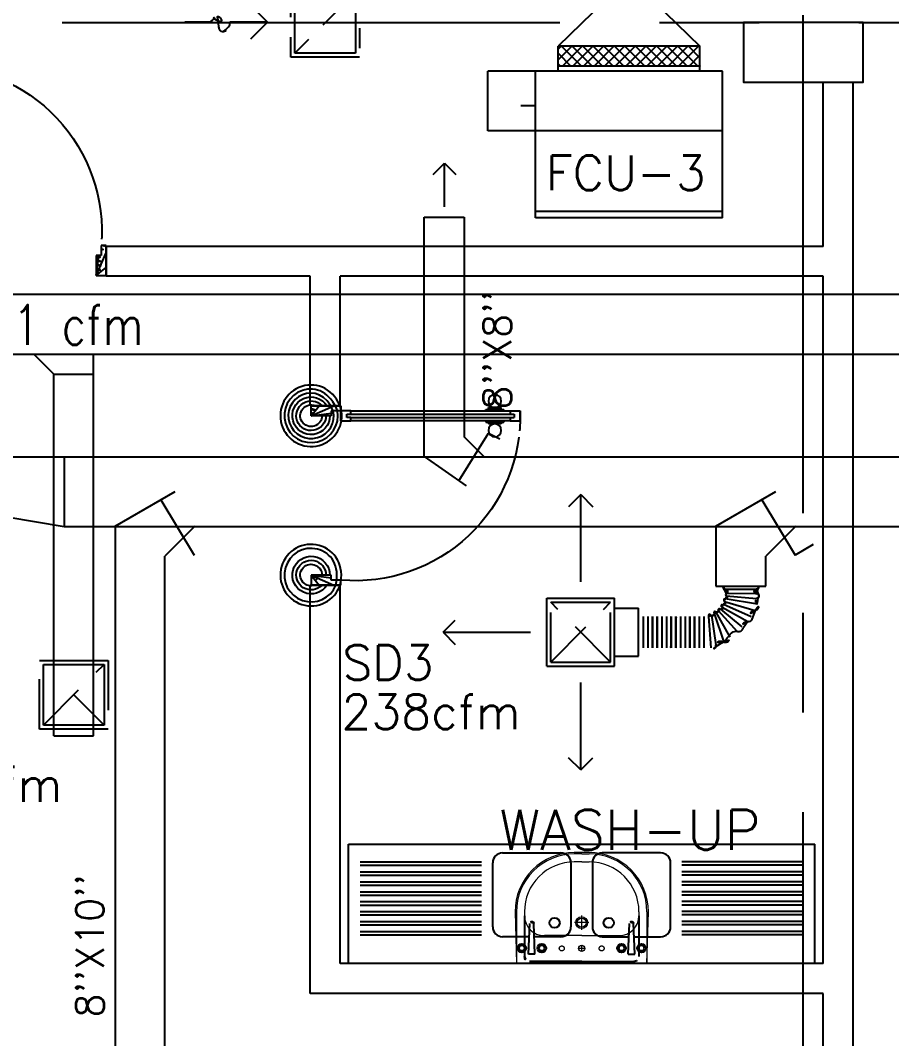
# Model space of a CAD drawing. Extents: x 417866230.2 to 417866327.8, y 43498045.5 to 43498135.4.
# Drawn here: x 417866275.09 to 417866279.46, y 43498085.6 to 43498090.71 of the extents above; entities that cross this region are included whole.
import ezdxf
from ezdxf.enums import TextEntityAlignment as Align

# ---------------------------------------------------------------- set-up
doc = ezdxf.new("R2010")
doc.units = 0
doc.header["$MEASUREMENT"] = 0
for name, pattern in [('CENTERX2', [4, 2.5, -0.5, 0.5, -0.5]), ('DASHED', [0.75, 0.5, -0.25]), ('HIDDEN', [0.375, 0.25, -0.125])]:
    doc.linetypes.add(name, pattern=pattern)
doc.layers.get('0').update_dxf_attribs({"linetype": 'CONTINUOUS'})
for name, color, linetype in [('AXES', 11, 'CENTERX2'), ('COL', 9, 'CONTINUOUS'), ('DOOR', 9, 'CONTINUOUS'), ('DUCT', 6, 'CONTINUOUS'), ('EXDUCT', 10, 'CONTINUOUS'), ('FCU', 6, 'CONTINUOUS'), ('FIX', 9, 'CONTINUOUS'), ('HAT', 12, 'CONTINUOUS'), ('M-AC-FLEX', 3, 'CONTINUOUS'), ('M-EGU.', 2, 'CONTINUOUS'), ('RM-NAME', 9, 'CONTINUOUS'), ('SCD', 2, 'CONTINUOUS'), ('WALL', 4, 'CONTINUOUS')]:
    doc.layers.add(name, color=color, linetype=linetype)
doc.styles.add('ROMANS', font='ROMANS.shx', dxfattribs={"width": 0.6})

# ---------------------------------------------------------------- blocks, each defined once
blk = doc.blocks.new('RM1')
at = {"layer": 'RM-NAME', "style": 'ROMANS'}
for tag, p in [('ROOMNAME1', (0, 323.8)), ('ROOMNAME2', (0, 0))]:
    blk.add_attdef(tag, text='', height=200, dxfattribs=at).set_placement(p, align=Align.MIDDLE)
blk = doc.blocks.new('DOOR90')
at = {"layer": 'DOOR', "color": 7, "linetype": 'ByBlock'}
for p, q in [((-150, 0), (0, 0)), ((-150, 0), (-150, -25)), ((0, -50), (-113.7, 0)), ((0, -50), (-40.1, 0)), ((0, -50), (0, 0)), ((-1000, -25), (-1050, -25)), ((-1050, -75), (-1050, -25)), ((-1050, -25), (-1050, -75)), ((-1000, -42), (-1020, -42)), ((-1020, -42), (-1020, -58)), ((-1000, -25), (-1000, -42)), ((-877.6, -17.8), (-967.6, -17.8)), ((-967.6, -25), (-967.6, -17.8)), ((-955, -8.8), (-890.2, -8.8)), ((-955, -17.8), (-955, -8.8)), ((-955, -17.8), (-890.2, -17.8)), ((-890.2, -17.8), (-890.2, -8.8)), ((-877.6, -25), (-877.6, -17.8)), ((-200, -25), (-150, -25)), ((-200, -42), (-200, -25)), ((-180, -42), (-200, -42)), ((-180, -58), (-180, -42)), ((-150, -25), (-100, -25)), ((-150, -75), (-150, -25)), ((-100, -25), (-100, -50)), ((0, -50), (-100, -36.6)), ((-100, -50), (0, -50)), ((-1000, -75), (-1050, -75)), ((-1000, -58), (-1020, -58)), ((-1000, -58), (-1000, -75)), ((-967.6, -75), (-967.6, -82.2)), ((-877.6, -82.2), (-967.6, -82.2)), ((-955, -82.2), (-890.2, -82.2)), ((-955, -82.2), (-955, -91.2)), ((-955, -91.2), (-890.2, -91.2)), ((-890.2, -82.2), (-890.2, -91.2)), ((-877.6, -75), (-877.6, -82.2)), ((-200, -58), (-180, -58)), ((-200, -75), (-200, -58)), ((-150, -75), (-200, -75)), ((0, -850), (-113.7, -900)), ((-100, -875), (-100, -850)), ((0, -850), (-100, -863.4)), ((-100, -850), (0, -850)), ((0, -850), (-40.1, -900)), ((0, -850), (0, -900)), ((-150, -875), (-100, -875)), ((-150, -900), (-150, -875)), ((-150, -900), (0, -900)), ((0, -900), (-150, -900))]:
    blk.add_line(p, q, dxfattribs=at)
at = {"layer": 'DOOR', "linetype": 'ByBlock'}
for p, q in [((-200, -25), (-1000, -25)), ((-200, -42), (-1000, -42)), ((-200, -58), (-1000, -58)), ((-1000, -75), (-200, -75))]:
    blk.add_line(p, q, dxfattribs=at)
at = {"layer": 'DOOR', "color": 7, "linetype": 'ByBlock'}
for centre in [(-922.6, 23.5), (-922.6, -123.5)]:
    blk.add_circle(centre, 32.4, dxfattribs=at)
for centre, radius, start, end in [((0, -50), 154.4, 161.1053, 166.2858), ((0, -50), 94.4, 148.0182, 180), ((0, -50), 134.4, 158.1598, 169.28), ((0, -50), 114.4, 154.0838, 167.3774), ((0, -50), 74.4, 137.7764, 180), ((0, -50), 54.4, 113.2074, 180), ((0, -50), 34.4, 90, 180), ((0, -50), 14.4, 90, 180), ((0, -850), 94.4, 180, 211.9818), ((0, -850), 74.4, 180, 222.2236), ((0, -850), 54.4, 180, 246.7926), ((0, -850), 34.4, 180, 270), ((0, -850), 14.4, 180, 270), ((0, -850), 154.4, 193.7142, 198.8947), ((0, -850), 134.4, 190.72, 201.8402)]:
    blk.add_arc(centre, radius, start, end, dxfattribs=at)
at = {"layer": 'DOOR', "linetype": 'HIDDEN', "ltscale": 0.5}
blk.add_arc((-222.2, -50), 828.2, 178.2701, 275.003, dxfattribs=at)
blk = doc.blocks.new('LAV-003')
at = {"layer": 'FIX', "linetype": 'ByBlock'}
blk.add_line((-327.5, -25), (327.5, -25), dxfattribs=at)
at = {"layer": 'FIX', "linetype": 'Continuous', "lineweight": 20}
for p, q in [((-327.5, -285), (-327.5, -25)), ((327.5, -285), (327.5, -25)), ((0, -165), (-187.5, -165)), ((0, -165), (187.5, -165)), ((-287.5, -285), (-287.5, -265)), ((287.5, -285), (287.5, -265)), ((0, -535), (-37.5, -535)), ((0, -535), (37.5, -535)), ((0, -575), (-37.5, -575)), ((0, -575), (37.5, -575))]:
    blk.add_line(p, q, dxfattribs=at)
at = {"layer": 'FIX', "linetype": 'ByBlock', "ltscale": 0.3}
for p, q in [((0, -35), (-262.5, -35)), ((0, -35), (262.5, -35)), ((-287.5, -265), (-287.5, -60)), ((287.5, -265), (287.5, -60))]:
    blk.add_line(p, q, dxfattribs=at)
at = {"layer": 'FIX', "lineweight": 20}
for p, q in [((-15.6, -100.9), (15.5, -100.9)), ((0, -85.4), (0, -116.5))]:
    blk.add_line(p, q, dxfattribs=at)
at = {"layer": 'FIX', "linetype": 'DASHED', "lineweight": 20, "ltscale": 0.04}
for p, q in [((0, -193.9), (0, -266.1)), ((-35.7, -230.5), (36.6, -230.5))]:
    blk.add_line(p, q, dxfattribs=at)
at = {"layer": 'FIX', "linetype": 'Continuous', "lineweight": 20}
blk.add_lwpolyline([(294.8, -25), (0, -25), (-327.5, -25), (-334.5, -285, 0.414214), (-37.5, -582), (0, -582), (37.5, -582, 0.414214), (334.5, -285), (327.5, -25), (0, -25)], format="xyb", dxfattribs=at)
at = {"layer": 'FIX', "linetype": 'HIDDEN', "lineweight": 20, "ltscale": 0.05}
for centre in [(-100, -100.9), (100, -100.9)]:
    blk.add_circle(centre, 12.4, dxfattribs=at)
at = {"layer": 'FIX', "lineweight": 20}
for centre, radius in [((0, -100.9), 15.5), ((0.5, -230), 29.5), ((0.5, -230), 22.5)]:
    blk.add_circle(centre, radius, dxfattribs=at)
at = {"layer": 'FIX', "linetype": 'ByBlock', "ltscale": 0.3}
for centre, start, end in [((-262.5, -60), 90, 180), ((262.5, -60), 0, 90)]:
    blk.add_arc(centre, 25, start, end, dxfattribs=at)
at = {"layer": 'FIX', "linetype": 'Continuous', "lineweight": 20}
for centre, radius, start, end in [((-187.5, -265), 100, 90, 180), ((187.5, -265), 100, 0, 90), ((-37.5, -285), 290, 180, 270), ((-37.5, -285), 250, 180, 270), ((37.5, -285), 290, 270, 0), ((37.5, -285), 250, 270, 0)]:
    blk.add_arc(centre, radius, start, end, dxfattribs=at)
blk = doc.blocks.new('SINK2')
at = {"layer": 'FIX'}
for p, q in [((-1171, 0), (-1171, 600)), ((-1171, 600), (1170.6, 600)), ((1170.6, 0), (1170.6, 600)), ((-396.9, 555.3), (-104, 555.3)), ((396.5, 555.3), (103.6, 555.3)), ((-1112.5, 510.3), (-502.8, 510.3)), ((-1112.5, 493.1), (-502.8, 493.1)), ((-1112.5, 460.4), (-502.8, 460.4)), ((-446.8, 184.4), (-446.8, 505.4)), ((-54.1, 505.4), (-54.1, 184.4)), ((53.7, 505.4), (53.7, 184.4)), ((446.4, 184.4), (446.4, 505.4)), ((1112, 510.3), (502.4, 510.3)), ((1112, 493.1), (502.4, 493.1)), ((1112, 460.4), (502.4, 460.4)), ((-1112.5, 443.2), (-502.8, 443.2)), ((-1112.5, 410.5), (-502.8, 410.5)), ((1112, 443.2), (502.4, 443.2)), ((1112, 410.5), (502.4, 410.5)), ((-1112.5, 393.3), (-502.8, 393.3)), ((-1112.5, 360.7), (-502.8, 360.7)), ((1112, 393.3), (502.4, 393.3)), ((1112, 360.7), (502.4, 360.7)), ((-1112.5, 343.4), (-502.8, 343.4)), ((-1112.5, 310.8), (-502.8, 310.8)), ((1112, 343.4), (502.4, 343.4)), ((1112, 310.8), (502.4, 310.8)), ((-1112.5, 293.6), (-502.8, 293.6)), ((-1112.5, 260.9), (-502.8, 260.9)), ((1112, 293.6), (502.4, 293.6)), ((1112, 260.9), (502.4, 260.9)), ((-1112.5, 243.7), (-502.8, 243.7)), ((-1112.5, 211), (-502.8, 211)), ((1112, 243.7), (502.4, 243.7)), ((1112, 211), (502.4, 211)), ((-1112.5, 193.8), (-502.8, 193.8)), ((-1112.5, 161.2), (-502.8, 161.2)), ((-266.5, 46.3), (-260.4, 201.5)), ((-234.4, 46.3), (-240.5, 201.5)), ((234, 46.3), (240.1, 201.5)), ((266.1, 46.3), (260, 201.5)), ((1112, 193.8), (502.4, 193.8)), ((1112, 161.2), (502.4, 161.2)), ((-1112.5, 143.9), (-502.8, 143.9)), ((-260.4, 134.5), (-396.9, 134.5)), ((-104, 134.5), (-240.5, 134.5)), ((103.6, 134.5), (240.1, 134.5)), ((260, 134.5), (396.5, 134.5)), ((1112, 143.9), (502.4, 143.9)), ((-234.4, 46.3), (-266.5, 46.3)), ((234, 46.3), (266.1, 46.3))]:
    blk.add_line(p, q, dxfattribs=at)
for centre, radius in [((-136, 203.9), 25.5), ((135.6, 203.9), 25.5), ((-300.2, 77.4), 21.7), ((-300.2, 77.4), 14), ((-200.7, 77.4), 21.7), ((-200.7, 77.4), 14), ((200.3, 77.4), 21.7), ((200.3, 77.4), 14), ((299.8, 77.4), 21.7), ((299.8, 77.4), 14)]:
    blk.add_circle(centre, radius, dxfattribs=at)
for centre, radius, start, end in [((-396.9, 505.4), 49.9, 90, 180), ((-104, 505.4), 49.9, 360, 90), ((103.6, 505.4), 49.9, 90, 180), ((396.5, 505.4), 49.9, 0, 90), ((-250.5, 201.5), 9.97, 0, 180), ((250, 201.5), 9.97, 0, 180), ((-396.9, 184.4), 49.9, 180, 270), ((-104, 184.4), 49.9, 270, 360), ((103.6, 184.4), 49.9, 180, 270), ((396.5, 184.4), 49.9, 270, 0)]:
    blk.add_arc(centre, radius, start, end, dxfattribs=at)
blk = doc.blocks.new('15RCD')
at = {"layer": 'M-EGU.', "linetype": 'HIDDEN'}
for p, q in [((-215.5, -215.5), (-215.5, 215.5)), ((-215.5, 215.5), (215.5, 215.5)), ((215.5, 215.5), (215.5, -215.5)), ((-190.5, -190.5), (190.5, 190.5)), ((215.5, -215.5), (-215.5, -215.5))]:
    blk.add_line(p, q, dxfattribs=at)
at = {"layer": 'M-EGU.'}
for p, q in [((-190.5, -190.5), (-190.5, 190.5)), ((-190.5, 190.5), (190.5, 190.5)), ((190.5, 190.5), (190.5, -190.5)), ((-468.7, 110.1), (-362.7, 4)), ((-717.7, 4), (-880.4, 4)), ((-362.7, 4), (-598.2, 4)), ((-362.7, 4), (-468.7, -102)), ((190.5, -190.5), (-190.5, -190.5))]:
    blk.add_line(p, q, dxfattribs=at)
blk.add_lwpolyline([(-717.7, 4, -0.1324), (-701, 28.2, -0.15664), (-677.9, 37.7, -0.736612), (-658.9, -9.5, 0.774232), (-638, -55.2, 0.203349), (-606.4, -34.6, 0.193808), (-598.2, 4)], format="xyb", dxfattribs=at)
blk = doc.blocks.new('*X118')
at = {"color": 0}
for p, q in [((23911.7, -1650.2), (23966, -1595.9)), ((23911.7, -1597.2), (23912.9, -1595.9)), ((23919, -1695.9), (24019, -1595.9)), ((24022.8, -1695.9), (23922.8, -1595.9)), ((23972, -1695.9), (24072, -1595.9)), ((24075.9, -1695.9), (23975.9, -1595.9)), ((24025.1, -1695.9), (24125.1, -1595.9)), ((24128.9, -1695.9), (24028.9, -1595.9)), ((24078.1, -1695.9), (24178.1, -1595.9)), ((24181.9, -1695.9), (24081.9, -1595.9)), ((24131.1, -1695.9), (24231.1, -1595.9)), ((24235, -1695.9), (24135, -1595.9)), ((24184.2, -1695.9), (24284.2, -1595.9)), ((24288, -1695.9), (24188, -1595.9)), ((24237.2, -1695.9), (24337.2, -1595.9)), ((24341, -1695.9), (24241, -1595.9)), ((24290.2, -1695.9), (24390.2, -1595.9)), ((24394.1, -1695.9), (24294.1, -1595.9)), ((24343.3, -1695.9), (24443.3, -1595.9)), ((24447.1, -1695.9), (24347.1, -1595.9)), ((24396.3, -1695.9), (24496.3, -1595.9)), ((24500.1, -1695.9), (24400.1, -1595.9)), ((24449.3, -1695.9), (24549.3, -1595.9)), ((24553.2, -1695.9), (24453.2, -1595.9)), ((24502.4, -1695.9), (24602.4, -1595.9)), ((24606.2, -1695.9), (24506.2, -1595.9)), ((24555.4, -1695.9), (24623.7, -1627.6)), ((24623.7, -1660.4), (24559.2, -1595.9)), ((24623.7, -1607.4), (24612.3, -1595.9)), ((23969.8, -1695.9), (23911.7, -1637.8)), ((24608.4, -1695.9), (24623.7, -1680.7)), ((23916.8, -1695.9), (23911.7, -1690.9))]:
    blk.add_line(p, q, dxfattribs=at)

msp = doc.modelspace()

# ---------------------------------------------------------------- hatches: boundary and pattern name
at = {"layer": 'HAT'}
h = msp.add_hatch(dxfattribs=at)
h.set_pattern_fill('ANSI31', color=256, scale=300, style=0)
h.set_pattern_definition([(45, (0, 0), (-26.5165042945, 26.5165042945), [])])
h.paths.add_polyline_path([(417866279.0169, 43498090.4021), (417866279.0169, 43498090.7021), (417866278.7169, 43498090.7021), (417866278.7169, 43498090.4021)])
h.paths.add_polyline_path([(417866279.3169, 43498090.4021), (417866279.3169, 43498090.7021), (417866279.0169, 43498090.7021), (417866279.0169, 43498090.4021)])

# ---------------------------------------------------------------- linework, layer by layer
at = {"layer": 'AXES'}
for p, q in [((417866279.0169, 43498056.2378), (417866279.0169, 43498135.0505)), ((417866231.2954, 43498090.7021), (417866300.0369, 43498090.7021))]:
    msp.add_line(p, q, dxfattribs=at)
at = {"layer": 'COL'}
msp.add_lwpolyline([(417866279.3169, 43498090.7021), (417866278.7169, 43498090.7021), (417866278.7169, 43498090.4021), (417866279.3169, 43498090.4021)], close=True, dxfattribs=at)
at = {"layer": 'DUCT'}
for p, q in [((417866278.0167, 43498090.8067), (417866277.7857, 43498090.5828)), ((417866278.2667, 43498090.8067), (417866278.4977, 43498090.5828)), ((417866277.1137, 43498088.522), (417866277.1137, 43498089.7237)), ((417866277.1137, 43498089.7237), (417866277.3137, 43498089.7237)), ((417866277.3137, 43498089.7237), (417866277.3137, 43498088.622)), ((417866277.2868, 43498088.4008), (417866277.437, 43498088.6401)), ((417866277.437, 43498088.6401), (417866277.437, 43498088.6401)), ((417866277.437, 43498088.6401), (417866277.4934, 43498088.6113)), ((417866277.4137, 43498088.522), (417866277.3137, 43498088.622)), ((417866267.078, 43498088.5203), (417866284.5263, 43498088.5203)), ((417866275.3069, 43498088.5203), (417866275.3069, 43498088.1703)), ((417866277.1137, 43498088.522), (417866277.3236, 43498088.375)), ((417866275.5616, 43498088.1723), (417866275.8627, 43498088.3462)), ((417866278.5786, 43498088.1723), (417866278.8798, 43498088.3462)), ((417866275.7914, 43498088.305), (417866275.9587, 43498088.028)), ((417866278.8085, 43498088.305), (417866278.9757, 43498088.028)), ((417866275.018, 43498088.2203), (417866275.3069, 43498088.1703)), ((417866275.3069, 43498088.1703), (417866284.5263, 43498088.1703)), ((417866275.5616, 43498088.1723), (417866275.5616, 43498084.0396)), ((417866275.9616, 43498088.1723), (417866275.8116, 43498088.0223)), ((417866278.5786, 43498088.1723), (417866278.5786, 43498087.8723)), ((417866278.9786, 43498088.1723), (417866278.8286, 43498088.0223)), ((417866279.0659, 43498088.08), (417866278.9757, 43498088.028)), ((417866275.8116, 43498084.0396), (417866275.8116, 43498088.0223)), ((417866278.8286, 43498087.8723), (417866278.8286, 43498088.0223)), ((417866278.5786, 43498087.8723), (417866278.8286, 43498087.8723))]:
    msp.add_line(p, q, dxfattribs=at)
at = {"layer": 'EXDUCT', "linetype": 'Continuous'}
for p, q in [((417866273.8837, 43498089.3367), (417866289.8667, 43498089.3367)), ((417866273.8837, 43498089.0367), (417866290.0167, 43498089.0367)), ((417866275.254, 43498088.9367), (417866275.1544, 43498089.0363)), ((417866275.454, 43498087.1204), (417866275.454, 43498089.0367)), ((417866275.254, 43498087.1204), (417866275.254, 43498088.9367)), ((417866275.254, 43498088.9367), (417866275.454, 43498088.9367)), ((417866275.254, 43498087.1204), (417866275.454, 43498087.1204))]:
    msp.add_line(p, q, dxfattribs=at)
at = {"layer": 'FCU', "color": 3}
for p, q in [((417866278.4977, 43498090.5828), (417866277.7857, 43498090.5828)), ((417866277.7857, 43498090.4578), (417866277.7857, 43498090.5828)), ((417866278.4977, 43498090.4578), (417866278.4977, 43498090.5828)), ((417866278.4977, 43498090.4828), (417866277.7857, 43498090.4828)), ((417866277.6717, 43498090.4578), (417866277.4337, 43498090.4578)), ((417866277.4337, 43498090.1578), (417866277.4337, 43498090.4578)), ((417866277.6717, 43498090.2828), (417866277.5984, 43498090.2828)), ((417866277.6717, 43498090.1578), (417866277.4337, 43498090.1578)), ((417866278.6117, 43498089.7528), (417866277.6717, 43498089.7528))]:
    msp.add_line(p, q, dxfattribs=at)
at = {"layer": 'FCU', "color": 6}
for p, q in [((417866277.6717, 43498089.7208), (417866277.6717, 43498090.4578)), ((417866278.6117, 43498090.4578), (417866277.6717, 43498090.4578)), ((417866278.6117, 43498089.7208), (417866278.6117, 43498090.4578)), ((417866278.6117, 43498090.1578), (417866277.6717, 43498090.1578)), ((417866278.6117, 43498089.7208), (417866277.6717, 43498089.7208))]:
    msp.add_line(p, q, dxfattribs=at)
at = {"layer": 'M-AC-FLEX', "color": 11}
for p, q in [((417866278.6253, 43498087.8568), (417866278.7824, 43498087.8568)), ((417866278.6299, 43498087.8223), (417866278.7824, 43498087.8099)), ((417866278.7824, 43498087.8333), (417866278.632, 43498087.8354)), ((417866278.6165, 43498087.7807), (417866278.7544, 43498087.72)), ((417866278.6219, 43498087.7953), (417866278.7749, 43498087.7495)), ((417866278.625, 43498087.8099), (417866278.7863, 43498087.7829)), ((417866278.5559, 43498087.7267), (417866278.578, 43498087.5767)), ((417866278.5688, 43498087.7338), (417866278.6172, 43498087.5912)), ((417866278.5781, 43498087.7418), (417866278.6474, 43498087.6155)), ((417866278.5898, 43498087.75), (417866278.6848, 43498087.6441)), ((417866278.601, 43498087.7557), (417866278.709, 43498087.6677)), ((417866278.6094, 43498087.7655), (417866278.739, 43498087.6934)), ((417866278.2132, 43498087.7189), (417866278.2132, 43498087.5619)), ((417866278.2132, 43498087.7189), (417866278.2132, 43498087.5619)), ((417866278.2366, 43498087.7189), (417866278.2366, 43498087.5619)), ((417866278.2366, 43498087.7189), (417866278.2366, 43498087.5619)), ((417866278.2601, 43498087.7189), (417866278.2601, 43498087.5619)), ((417866278.2601, 43498087.7189), (417866278.2601, 43498087.5619)), ((417866278.2601, 43498087.5617), (417866278.2601, 43498087.7187)), ((417866278.2601, 43498087.5617), (417866278.2601, 43498087.7187)), ((417866278.2831, 43498087.7189), (417866278.2831, 43498087.5619)), ((417866278.2831, 43498087.7189), (417866278.2831, 43498087.5619)), ((417866278.2831, 43498087.5617), (417866278.2831, 43498087.7187)), ((417866278.2831, 43498087.5617), (417866278.2831, 43498087.7187)), ((417866278.3066, 43498087.7189), (417866278.3066, 43498087.5619)), ((417866278.3066, 43498087.7189), (417866278.3066, 43498087.5619)), ((417866278.3301, 43498087.7189), (417866278.3301, 43498087.5619)), ((417866278.3301, 43498087.7189), (417866278.3301, 43498087.5619)), ((417866278.3535, 43498087.7189), (417866278.3535, 43498087.5619)), ((417866278.3535, 43498087.7189), (417866278.3535, 43498087.5619)), ((417866278.3535, 43498087.5617), (417866278.3535, 43498087.7187)), ((417866278.3535, 43498087.5617), (417866278.3535, 43498087.7187)), ((417866278.3766, 43498087.7189), (417866278.3766, 43498087.5619)), ((417866278.3766, 43498087.7189), (417866278.3766, 43498087.5619)), ((417866278.3766, 43498087.5617), (417866278.3766, 43498087.7187)), ((417866278.3766, 43498087.5617), (417866278.3766, 43498087.7187)), ((417866278.4, 43498087.7189), (417866278.4, 43498087.5619)), ((417866278.4, 43498087.7189), (417866278.4, 43498087.5619)), ((417866278.4235, 43498087.7189), (417866278.4235, 43498087.5619)), ((417866278.4235, 43498087.7189), (417866278.4235, 43498087.5619)), ((417866278.447, 43498087.7189), (417866278.447, 43498087.5619)), ((417866278.447, 43498087.5617), (417866278.447, 43498087.7187)), ((417866278.47, 43498087.7189), (417866278.47, 43498087.5619)), ((417866278.47, 43498087.5617), (417866278.47, 43498087.7187)), ((417866278.4935, 43498087.7189), (417866278.4935, 43498087.5619)), ((417866278.5169, 43498087.7189), (417866278.5169, 43498087.5619)), ((417866278.5404, 43498087.7189), (417866278.5524, 43498087.5627))]:
    msp.add_line(p, q, dxfattribs=at)
at = {"layer": 'M-AC-FLEX'}
for points in [[(417866278.632, 43498087.8354, 0.736652), (417866278.6253, 43498087.8568, -0.514483), (417866278.6142, 43498087.8723, -0.514483)], [(417866278.6142, 43498087.8723, 0.514483), (417866278.6253, 43498087.8568)], [(417866278.6142, 43498087.8723, 0.514483), (417866278.6253, 43498087.8568)], [(417866278.6203, 43498087.7963, -0.78893), (417866278.6257, 43498087.8099, 1.030272), (417866278.6299, 43498087.8223)], [(417866278.6253, 43498087.8568, -0.606794), (417866278.635, 43498087.8383, -0.606794)], [(417866278.6299, 43498087.8223, -0.635837), (417866278.632, 43498087.8354, -0.724161)], [(417866278.7824, 43498087.8333, -1), (417866278.7824, 43498087.8568, 0.514483), (417866278.7935, 43498087.8723, 0.514483)], [(417866278.7824, 43498087.8568, 1), (417866278.7824, 43498087.8333, -1), (417866278.7824, 43498087.8099)], [(417866278.7824, 43498087.8568, 0.606794), (417866278.7728, 43498087.8383, 0.606794)], [(417866278.786, 43498087.7829, -0.575939), (417866278.7824, 43498087.8099, 1), (417866278.7824, 43498087.8333)], [(417866278.7935, 43498087.8723, -0.514483), (417866278.7824, 43498087.8568)], [(417866278.7935, 43498087.8723, -0.514483), (417866278.7824, 43498087.8568)], [(417866278.6094, 43498087.7655, -0.850272), (417866278.6134, 43498087.7813, 1.072461), (417866278.6203, 43498087.7963)], [(417866278.7749, 43498087.7495, 0.665042), (417866278.7863, 43498087.7829)], [(417866278.1897, 43498087.7189, 1), (417866278.2132, 43498087.7189, -1), (417866278.2366, 43498087.7189)], [(417866278.2132, 43498087.7189, -1), (417866278.2366, 43498087.7189)], [(417866278.2601, 43498087.7189, -1), (417866278.2366, 43498087.7189, 1), (417866278.2132, 43498087.7189)], [(417866278.2366, 43498087.7189, 1), (417866278.2132, 43498087.7189)], [(417866278.2601, 43498087.7185, 0.00451), (417866278.2601, 43498087.7187, -1.018005), (417866278.2831, 43498087.7187)], [(417866278.2831, 43498087.7185, -0.00451), (417866278.2831, 43498087.7187, 1.018005), (417866278.2601, 43498087.7187)], [(417866278.2831, 43498087.7189, 1), (417866278.3066, 43498087.7189, -1), (417866278.3301, 43498087.7189)], [(417866278.3301, 43498087.7189, 1), (417866278.3066, 43498087.7189)], [(417866278.3066, 43498087.7189, -1), (417866278.3301, 43498087.7189)], [(417866278.3535, 43498087.7189, -1), (417866278.3301, 43498087.7189, 1), (417866278.3066, 43498087.7189)], [(417866278.3535, 43498087.7185, 0.00451), (417866278.3535, 43498087.7187, -1.018005), (417866278.3766, 43498087.7187)], [(417866278.3766, 43498087.7185, -0.00451), (417866278.3766, 43498087.7187, 1.018005), (417866278.3535, 43498087.7187)], [(417866278.3766, 43498087.7189, 1), (417866278.4, 43498087.7189, -1), (417866278.4235, 43498087.7189)], [(417866278.4, 43498087.7189, -1), (417866278.4235, 43498087.7189)], [(417866278.447, 43498087.7189, -1), (417866278.4235, 43498087.7189, 1), (417866278.4, 43498087.7189)], [(417866278.4235, 43498087.7189, 1), (417866278.4, 43498087.7189)], [(417866278.47, 43498087.7185, -0.00451), (417866278.47, 43498087.7187, 1.018005), (417866278.447, 43498087.7187)], [(417866278.47, 43498087.7189, 1), (417866278.4935, 43498087.7189, -1), (417866278.5169, 43498087.7189)], [(417866278.5169, 43498087.7189, 1), (417866278.4935, 43498087.7189)], [(417866278.5404, 43498087.7186, -0.879519), (417866278.5559, 43498087.7267, 1.034976), (417866278.5688, 43498087.7338)], [(417866278.5688, 43498087.7338, -1.125229), (417866278.5781, 43498087.7418, 1.12511), (417866278.5891, 43498087.7513, 0.893954)], [(417866278.5891, 43498087.7513, -0.698197), (417866278.601, 43498087.7557, 1.180405), (417866278.6094, 43498087.7655)], [(417866278.7749, 43498087.7495, 0.652763), (417866278.7544, 43498087.72, -0.764077), (417866278.739, 43498087.6934, 0.428567), (417866278.709, 43498087.6677, -0.696093), (417866278.6848, 43498087.6441)], [(417866278.2132, 43498087.7189, -1), (417866278.1897, 43498087.7189)], [(417866278.2366, 43498087.7189, 1), (417866278.2601, 43498087.7189)], [(417866278.3066, 43498087.7189, -1), (417866278.2831, 43498087.7189)], [(417866278.3301, 43498087.7189, 1), (417866278.3535, 43498087.7189)], [(417866278.3535, 43498087.7189, -0.412332), (417866278.3419, 43498087.7072, -0.412332)], [(417866278.4, 43498087.7189, -1), (417866278.3766, 43498087.7189)], [(417866278.3766, 43498087.7189, 0.412332), (417866278.3882, 43498087.7072, 0.412332)], [(417866278.4235, 43498087.7189, 1), (417866278.447, 43498087.7189)], [(417866278.4935, 43498087.7189, -1), (417866278.47, 43498087.7189)], [(417866278.5169, 43498087.7189, 0.987495), (417866278.5404, 43498087.7186, 0.606794)], [(417866278.6172, 43498087.5912, 0.604437), (417866278.6474, 43498087.6155, -0.497993), (417866278.6848, 43498087.6441)], [(417866278.1897, 43498087.5619, -1), (417866278.2132, 43498087.5619, 1), (417866278.2366, 43498087.5619)], [(417866278.2601, 43498087.5619, 1), (417866278.2366, 43498087.5619, -1), (417866278.2132, 43498087.5619)], [(417866278.2831, 43498087.5619, -1), (417866278.3066, 43498087.5619, 1), (417866278.3301, 43498087.5619)], [(417866278.3535, 43498087.5619, 1), (417866278.3301, 43498087.5619, -1), (417866278.3066, 43498087.5619)], [(417866278.3535, 43498087.5619, 0.412332), (417866278.3419, 43498087.5736, 0.412332)], [(417866278.3766, 43498087.5619, -1), (417866278.4, 43498087.5619, 1), (417866278.4235, 43498087.5619)], [(417866278.3766, 43498087.5619, -0.412332), (417866278.3882, 43498087.5736, -0.412332)], [(417866278.447, 43498087.5619, 1), (417866278.4235, 43498087.5619, -1), (417866278.4, 43498087.5619)], [(417866278.47, 43498087.5619, -1), (417866278.4935, 43498087.5619, 1), (417866278.5169, 43498087.5619)], [(417866278.5524, 43498087.5627, 0.661578), (417866278.5169, 43498087.5619, -1), (417866278.4935, 43498087.5619)], [(417866278.6173, 43498087.5908, 0.562442), (417866278.578, 43498087.5767, -0.803591), (417866278.5524, 43498087.5627)], [(417866278.2601, 43498087.5619, 0.999838), (417866278.2831, 43498087.5615)], [(417866278.2831, 43498087.5619, -0.999838), (417866278.2601, 43498087.5615)], [(417866278.2601, 43498087.5619, -0.00451), (417866278.2601, 43498087.5617, 0.008922), (417866278.2601, 43498087.5613)], [(417866278.2831, 43498087.5619, -0.999838), (417866278.2601, 43498087.5615)], [(417866278.2601, 43498087.5619, 0.999838), (417866278.2831, 43498087.5615)], [(417866278.2601, 43498087.5615, -0.004461), (417866278.2601, 43498087.5617)], [(417866278.2601, 43498087.5617, 0.008922), (417866278.2601, 43498087.5613)], [(417866278.2601, 43498087.5615, -0.004461), (417866278.2601, 43498087.5617)], [(417866278.2831, 43498087.5619, 0.00451), (417866278.2831, 43498087.5617, -0.008922), (417866278.2831, 43498087.5613)], [(417866278.2831, 43498087.5615, 0.004461), (417866278.2831, 43498087.5617)], [(417866278.2831, 43498087.5615, 0.004461), (417866278.2831, 43498087.5617)], [(417866278.2831, 43498087.5617, -0.008922), (417866278.2831, 43498087.5613)], [(417866278.3535, 43498087.5619, 0.999838), (417866278.3766, 43498087.5615)], [(417866278.3766, 43498087.5619, -0.999838), (417866278.3535, 43498087.5615)], [(417866278.3535, 43498087.5619, -0.00451), (417866278.3535, 43498087.5617, 0.008922), (417866278.3535, 43498087.5613)], [(417866278.3766, 43498087.5619, -0.999838), (417866278.3535, 43498087.5615)], [(417866278.3535, 43498087.5619, 0.999838), (417866278.3766, 43498087.5615)], [(417866278.3535, 43498087.5615, -0.004461), (417866278.3535, 43498087.5617)], [(417866278.3535, 43498087.5617, 0.008922), (417866278.3535, 43498087.5613)], [(417866278.3535, 43498087.5615, -0.004461), (417866278.3535, 43498087.5617)], [(417866278.3766, 43498087.5619, 0.00451), (417866278.3766, 43498087.5617, -0.008922), (417866278.3766, 43498087.5613)], [(417866278.3766, 43498087.5615, 0.004461), (417866278.3766, 43498087.5617)], [(417866278.3766, 43498087.5615, 0.004461), (417866278.3766, 43498087.5617)], [(417866278.3766, 43498087.5617, -0.008922), (417866278.3766, 43498087.5613)], [(417866278.447, 43498087.5619, -0.00451), (417866278.447, 43498087.5617, 0.008922), (417866278.447, 43498087.5613)], [(417866278.47, 43498087.5619, -0.999838), (417866278.447, 43498087.5615)], [(417866278.447, 43498087.5619, 0.999838), (417866278.47, 43498087.5615)], [(417866278.447, 43498087.5615, -0.004461), (417866278.447, 43498087.5617)], [(417866278.47, 43498087.5615, 0.004461), (417866278.47, 43498087.5617)], [(417866278.47, 43498087.5617, -0.008922), (417866278.47, 43498087.5613)]]:
    msp.add_lwpolyline(points, format="xyb", dxfattribs=at)
at = {"layer": 'M-EGU.'}
for p, q in [((417866277.1593, 43498089.9378), (417866277.2159, 43498089.9944)), ((417866277.2159, 43498089.9944), (417866277.2725, 43498089.9378)), ((417866277.2159, 43498089.7766), (417866277.2159, 43498089.9944)), ((417866277.8993, 43498088.3316), (417866277.8382, 43498088.2705)), ((417866277.8993, 43498087.8928), (417866277.8993, 43498088.3316)), ((417866277.8993, 43498088.3316), (417866277.9604, 43498088.2705)), ((417866277.7289, 43498087.8108), (417866278.0697, 43498087.8108)), ((417866277.7289, 43498087.47), (417866277.7289, 43498087.8108)), ((417866278.0697, 43498087.47), (417866278.0697, 43498087.8108)), ((417866278.0697, 43498087.7604), (417866278.1897, 43498087.7604)), ((417866278.1897, 43498087.5204), (417866278.1897, 43498087.7604)), ((417866277.2081, 43498087.6404), (417866277.2692, 43498087.7015)), ((417866277.2081, 43498087.6404), (417866277.2692, 43498087.5793)), ((417866277.2081, 43498087.6404), (417866277.6469, 43498087.6404)), ((417866278.0697, 43498087.5204), (417866278.1897, 43498087.5204)), ((417866275.2016, 43498087.1741), (417866275.2016, 43498087.4789)), ((417866275.2016, 43498087.4789), (417866275.5064, 43498087.4789)), ((417866275.5064, 43498087.4789), (417866275.5064, 43498087.1741)), ((417866277.7289, 43498087.47), (417866278.0697, 43498087.47)), ((417866277.8993, 43498086.9492), (417866277.8993, 43498087.388)), ((417866275.5064, 43498087.1741), (417866275.2016, 43498087.1741)), ((417866277.8993, 43498086.9492), (417866277.8382, 43498087.0103)), ((417866277.8993, 43498086.9492), (417866277.9604, 43498087.0103))]:
    msp.add_line(p, q, dxfattribs=at)
at = {"layer": 'M-EGU.', "linetype": 'HIDDEN'}
for p, q in [((417866277.7489, 43498087.49), (417866278.0497, 43498087.7908)), ((417866278.0497, 43498087.49), (417866277.7489, 43498087.7908)), ((417866277.7489, 43498087.7908), (417866278.0497, 43498087.7908)), ((417866277.7489, 43498087.49), (417866277.7489, 43498087.7908)), ((417866278.0497, 43498087.49), (417866278.0497, 43498087.7908)), ((417866275.1816, 43498087.1541), (417866275.1816, 43498087.4989)), ((417866275.1816, 43498087.4989), (417866275.5264, 43498087.4989)), ((417866275.2016, 43498087.1741), (417866275.5064, 43498087.4789)), ((417866275.5264, 43498087.4989), (417866275.5264, 43498087.1541)), ((417866277.7489, 43498087.49), (417866278.0497, 43498087.49)), ((417866275.5264, 43498087.1541), (417866275.1816, 43498087.1541))]:
    msp.add_line(p, q, dxfattribs=at)
at = {"layer": 'M-EGU.', "color": 2}
msp.add_line((417866275.5064, 43498087.1741), (417866275.354, 43498087.3265), dxfattribs=at)
at = {"layer": 'WALL'}
for p, q in [((417866279.1169, 43498089.5771), (417866279.1169, 43498090.4021)), ((417866279.2669, 43498084.9521), (417866279.2669, 43498090.4021)), ((417866279.1169, 43498089.5771), (417866275.5169, 43498089.5771)), ((417866275.5169, 43498089.5771), (417866275.5169, 43498089.4271)), ((417866276.5419, 43498089.4271), (417866275.5169, 43498089.4271)), ((417866276.5419, 43498088.7771), (417866276.5419, 43498089.4271)), ((417866279.1169, 43498089.4271), (417866276.6919, 43498089.4271)), ((417866276.6919, 43498088.7771), (417866276.6919, 43498089.4271)), ((417866279.1169, 43498085.9771), (417866279.1169, 43498089.4271)), ((417866276.5419, 43498088.7771), (417866276.6919, 43498088.7771)), ((417866276.5419, 43498085.8271), (417866276.5419, 43498087.8771)), ((417866276.5419, 43498087.8771), (417866276.6919, 43498087.8771)), ((417866276.6919, 43498085.9771), (417866276.6919, 43498087.8771)), ((417866279.1169, 43498085.9771), (417866276.6919, 43498085.9771)), ((417866279.1169, 43498085.8271), (417866276.5419, 43498085.8271)), ((417866279.1169, 43498084.9521), (417866279.1169, 43498085.8271))]:
    msp.add_line(p, q, dxfattribs=at)

# ---------------------------------------------------------------- block references
at = {"layer": 'DOOR', "xscale": -0.0009999999892897904, "yscale": 0.0009999999892897904, "zscale": 0.001, "rotation": 90}
msp.add_blockref('DOOR90', (417866274.6169, 43498089.431), dxfattribs=at)
at = {"layer": 'DOOR', "xscale": -0.001000000047497451, "yscale": 0.0009999999892897904, "zscale": 0.001}
msp.add_blockref('DOOR90', (417866276.5458, 43498088.7771), dxfattribs=at)
at = {"layer": 'FCU', "color": 11, "xscale": 0.0009999871253967285, "yscale": 0.001000002026557922, "zscale": 0.001, "rotation": 180}
msp.add_blockref('*X118', (417866302.4094, 43498088.8868), dxfattribs=at)
at = {"layer": 'HAT'}
ref = msp.add_blockref('RM1', (417866278.1462, 43498086.6484), dxfattribs=dict(at, xscale=0.001000000047497451, yscale=0.0009999999892897904, zscale=0.001))
ref.add_attrib('ROOMNAME2', 'WASH-UP', dxfattribs={"layer": 'RM-NAME', "height": 0.2, "style": 'ROMANS'}).set_placement((417866278.1462, 43498086.6484), align=Align.MIDDLE)
at = {"layer": 'M-EGU.', "xscale": 0.000800000011920929, "yscale": 0.0007999999970197678, "zscale": 0.0008}
msp.add_blockref('15RCD', (417866276.6168, 43498090.7001), dxfattribs=at)
at = {"layer": 'WALL', "xscale": 0.001, "yscale": 0.001, "zscale": 0.001}
msp.add_blockref('SINK2', (417866277.9043, 43498085.9771), dxfattribs=at)
at = {"layer": 'WALL', "xscale": 0.001000000047497451, "yscale": 0.0009999999892897904, "zscale": 0.001, "rotation": 180}
msp.add_blockref('LAV-003', (417866277.9044, 43498085.9521), dxfattribs=at)

# ---------------------------------------------------------------- texts
at = {"layer": 'SCD', "style": 'ROMANS'}
for s, p in [('FCU-3', (417866277.7245, 43498089.8589)), ('SD3', (417866276.7032, 43498087.4006)), ('238cfm', (417866276.6982, 43498087.1535)), ('322cfm', (417866274.3973, 43498086.7893))]:
    msp.add_text(s, height=0.175, dxfattribs=at).set_placement(p)
for s, p in [("8''X8''", (417866277.5505, 43498088.7583)), ("8''X10''", (417866275.5047, 43498085.7061))]:
    msp.add_text(s, height=0.14, rotation=90, dxfattribs=at).set_placement(p)
at = {"layer": 'SCD', "style": 'ROMANS', "width": 0.8}
msp.add_text('EAD 351 cfm', height=0.2, dxfattribs=at).set_placement((417866274.265, 43498089.083))

doc.saveas('drawing.dxf')
